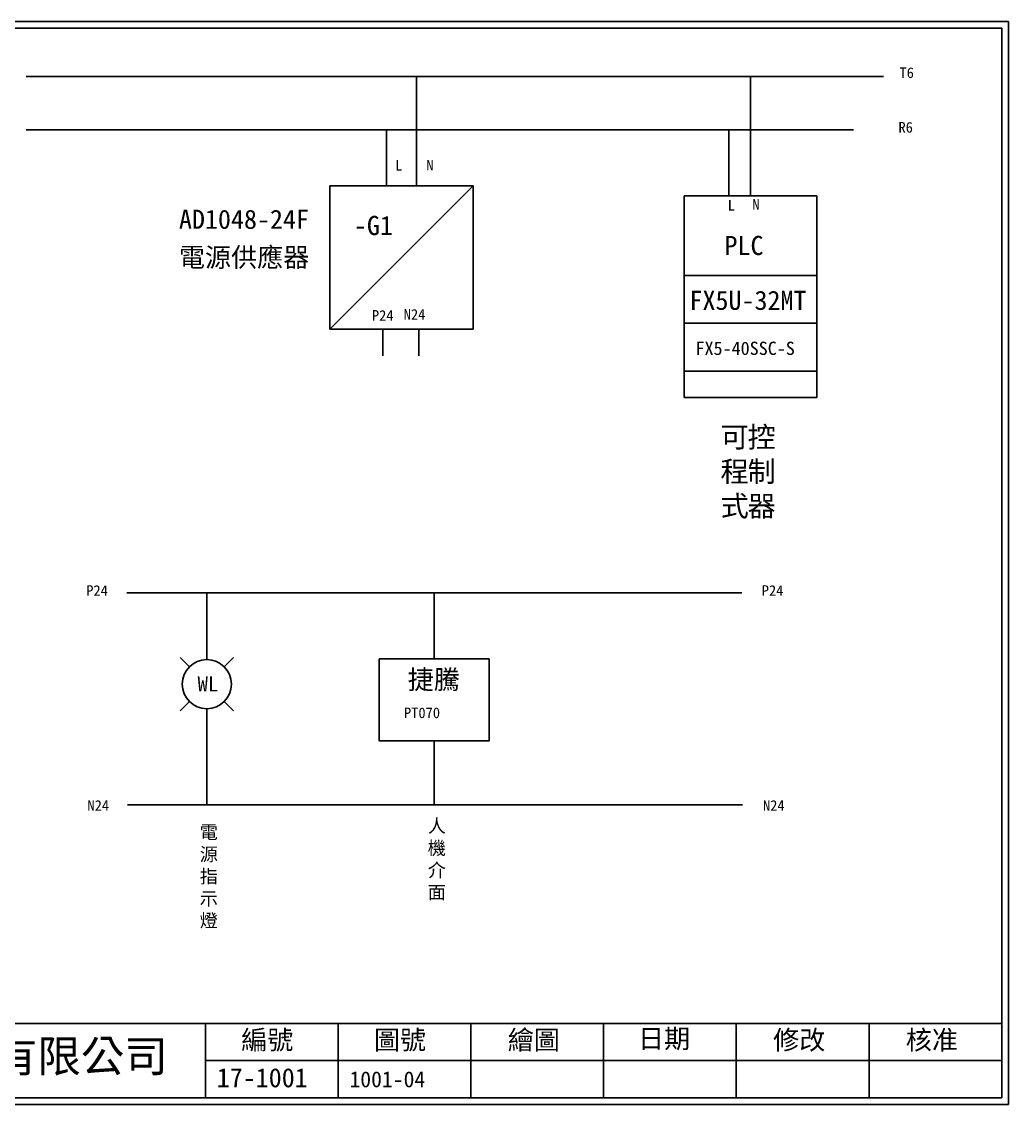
# Model space of a CAD drawing. Extents: x 10 to 297, y 3 to 207.
# Drawn here: x 111.1 to 297, y 3 to 207 of the extents above; entities that cross this region are included whole.
import ezdxf
from ezdxf.enums import TextEntityAlignment as Align

# ---------------------------------------------------------------- set-up
doc = ezdxf.new("R2010")
doc.units = 0
doc.layers.get('0').update_dxf_attribs({"linetype": 'CONTINUOUS'})
doc.layers.add('圖框層', color=7, linetype='CONTINUOUS')
doc.layers.add('標尺寸層', color=3, linetype='CONTINUOUS')
doc.styles.add('CNS', font='romanc.shx', dxfattribs={"bigfont": 'chineset.shx'})
doc.styles.add('STSL', font='kaiu.ttf')

msp = doc.modelspace()

# ---------------------------------------------------------------- linework, layer by layer
for p, q in [((185.5, 196.62), (185.5, 176.01)), ((248.43, 174.14), (248.43, 196.62)), ((179.83, 186.62), (179.83, 176.01)), ((196.14, 176.01), (169.14, 176.01)), ((235.93, 174.14), (260.93, 174.14)), ((235.93, 159.14), (235.93, 174.14)), ((260.93, 174.14), (260.93, 159.14)), ((260.93, 159.14), (235.93, 159.14)), ((235.93, 159.14), (235.93, 150.14)), ((260.93, 150.14), (260.93, 159.14)), ((235.93, 150.14), (260.93, 150.14)), ((235.93, 150.14), (235.93, 141.14)), ((260.93, 141.14), (260.93, 150.14)), ((235.93, 136.14), (235.93, 141.14)), ((235.93, 141.14), (260.93, 141.14)), ((260.93, 141.14), (260.93, 136.14)), ((260.93, 136.14), (235.93, 136.14)), ((145.99, 90.7), (145.99, 99.37)), ((145.99, 86.8), (145.99, 90.7)), ((142.7, 85.44), (140.94, 87.2)), ((149.27, 85.44), (151.03, 87.2)), ((142.7, 78.87), (140.94, 77.11)), ((145.99, 77.51), (145.99, 73.56)), ((149.27, 78.87), (151.03, 77.11)), ((145.99, 73.56), (145.99, 59.43))]:
    msp.add_line(p, q)
msp.add_circle((145.99, 82.16), 4.64)
at = {"layer": '圖框層', "color": 7}
for p, q in [((297, 206.97), (10, 206.97)), ((297, 3), (297, 206.97)), ((295.75, 205.72), (11.25, 205.72)), ((295.75, 4.25), (295.75, 205.72)), ((11.25, 18.25), (295.75, 18.25)), ((145.75, 4.25), (145.75, 18.25)), ((170.75, 4.25), (170.75, 18.25)), ((195.75, 4.25), (195.75, 18.25)), ((220.75, 4.25), (220.75, 18.25)), ((245.75, 4.25), (245.75, 18.25)), ((270.75, 4.25), (270.75, 18.25)), ((145.75, 11.25), (295.75, 11.25)), ((11.25, 4.25), (295.75, 4.25)), ((10, 3), (297, 3))]:
    msp.add_line(p, q, dxfattribs=at)
at = {"layer": '標尺寸層', "color": 7}
for p, q in [((11.25, 205.72), (111.97, 205.72)), ((185.5, 196.62), (111.97, 196.62)), ((192.05, 196.62), (185.5, 196.62)), ((192.05, 196.62), (206.64, 196.62)), ((206.64, 196.62), (227.82, 196.62)), ((227.82, 196.62), (273.49, 196.62)), ((185.5, 186.62), (111.97, 186.62)), ((186.38, 186.62), (185.5, 186.62)), ((186.38, 186.62), (206.64, 186.62)), ((206.64, 186.62), (250.67, 186.62)), ((244.35, 186.65), (244.35, 174.13)), ((250.67, 186.62), (267.82, 186.62)), ((169.14, 176.01), (196.14, 176.01)), ((169.14, 176.01), (196.14, 176.01)), ((169.14, 176.01), (196.14, 176.01)), ((169.14, 176.01), (169.14, 149.01)), ((196.14, 176.01), (169.14, 149.01)), ((196.14, 176.01), (196.14, 149.01)), ((169.14, 149.01), (195.94, 149.01)), ((169.14, 149.01), (169.14, 149.01)), ((169.14, 149.01), (179.14, 149.01)), ((179.14, 149.01), (179.14, 144.01)), ((195.94, 149.01), (185.94, 149.01)), ((185.94, 149.01), (185.94, 144.01)), ((195.94, 149.01), (196.14, 149.01)), ((130.89, 99.37), (246.76, 99.37)), ((188.83, 86.91), (188.83, 99.37)), ((188.83, 71.47), (188.83, 59.43)), ((131.04, 59.45), (246.9, 59.45))]:
    msp.add_line(p, q, dxfattribs=at)
msp.add_lwpolyline([(178.48, 86.91), (199.18, 86.91), (199.18, 71.47), (178.48, 71.47)], close=True, dxfattribs=at)

# ---------------------------------------------------------------- texts
at = {"color": 7}
msp.add_text('WL', height=2.856, dxfattribs=at).set_placement((146.19, 82.21), align=Align.MIDDLE_CENTER)
at = {"layer": '圖框層', "color": 7, "style": 'STSL'}
for s, p in [('T6', (276.49, 196.35)), ('R6', (276.3, 186.07))]:
    msp.add_text(s, height=2, dxfattribs=at).set_placement(p)
at = {"layer": '圖框層', "color": 4, "style": 'STSL'}
for s, height, p in [('L', 2, (181.49, 178.91)), ('N', 2, (187.35, 178.93)), ('L', 2, (244.13, 171.38)), ('N', 2, (248.76, 171.56)), ('AD1048-24F', 3.6, (140.74, 167.94)), ('-G1', 3.6, (173.7, 166.77)), ('PLC', 3.6, (243.52, 163)), ('電源供應器', 3.6, (140.74, 160.77)), ('FX5U-32MT', 3.6, (236.93, 152.67)), ('P24', 2, (177.09, 150.62)), ('N24', 2, (183.09, 150.81)), ('FX5-40SSC-S', 2.5, (238.06, 144.18)), ('P24', 2, (123.27, 98.8)), ('P24', 2, (250.54, 98.8)), ('捷騰', 3.6, (183.84, 81.24)), ('PT070', 2, (183.13, 75.76)), ('N24', 2, (123.5, 58.3)), ('N24', 2, (250.77, 58.3)), ('編號', 3.6, (152.47, 13.34)), ('圖號', 3.6, (177.47, 13.34)), ('繪圖', 3.6, (202.69, 13.34)), ('日期', 3.6, (227.22, 13.59)), ('修改', 3.6, (252.69, 13.34)), ('核准', 3.6, (277.69, 13.34)), ('泓陞自動化科技有限公司', 6, (48.6, 9.08)), ('17-1001', 3.6, (147.86, 6.22)), ('1001-04', 3, (172.86, 6.22))]:
    msp.add_text(s, height=height, dxfattribs=at).set_placement(p)
at = {"layer": '標尺寸層', "color": 7, "attachment_point": 1, "style": 'CNS'}
for s, insert, char_height, width in [('{\\fDFKai-SB|b0|i0|c136|p65;可程式}', (242.77, 130.67), 3.9, 5.4243), ('{\\fDFKai-SB|b0|i0|c136|p65;控制器}', (247.87, 130.67), 3.9, 5.4243), ('{\\fDFKai-SB|b0|i0|c136|p65;電\\P源指示燈}', (144.66, 55.53), 2.5, 4.1392), ('{\\fDFKai-SB|b0|i0|c136|p65;人機介面}', (187.61, 56.71), 2.5, 5.4243)]:
    msp.add_mtext(s, dxfattribs=dict(at, insert=insert, char_height=char_height, width=width))

doc.saveas('drawing.dxf')
